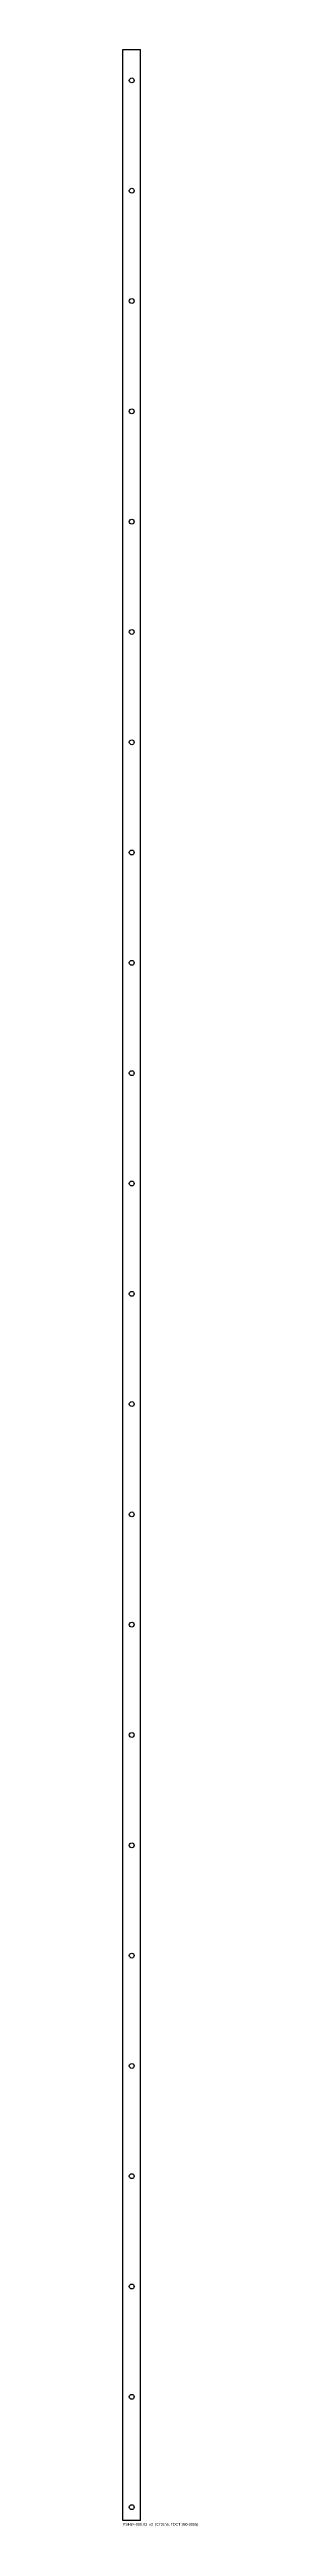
# Model space of a CAD drawing. Header units: millimetres. Extents: x 0 to 171, y -2814 to 2800.
import ezdxf

# ---------------------------------------------------------------- set-up
doc = ezdxf.new("R2010")
doc.units = ezdxf.units.MM
for name, color, linetype in [('CUT', 1, 'Continuous'), ('CUT_INNER', 3, 'Continuous'), ('MARK', 5, 'Continuous')]:
    doc.layers.add(name, color=color, linetype=linetype)
doc.styles.add('GOST', font='Arial')

msp = doc.modelspace()

# ---------------------------------------------------------------- linework, layer by layer
at = {"layer": 'CUT'}
for p, q in [((0, 2800), (40, 2800)), ((0, -2800), (0, 2800)), ((40, -2800), (40, 2800)), ((40, -2800), (0, -2800))]:
    msp.add_line(p, q, dxfattribs=at)
at = {"layer": 'CUT_INNER'}
for centre in [(20, 2730), (20, 2480), (20, 2230), (20, 1980), (20, 1730), (20, 1480), (20, 1230), (20, 980), (20, 730), (20, 480), (20, 230), (20, -20), (20, -270), (20, -520), (20, -770), (20, -1020), (20, -1270), (20, -1520), (20, -1770), (20, -2020), (20, -2270), (20, -2520), (20, -2770)]:
    msp.add_circle(centre, 5.5, dxfattribs=at)

# ---------------------------------------------------------------- texts
at = {"layer": 'MARK', "style": 'GOST'}
msp.add_text('PSH24-000.03  x2  (Ст3сп5, ГОСТ 380-2005)', height=6, dxfattribs=at).set_placement((0, -2812))

doc.saveas('drawing.dxf')
